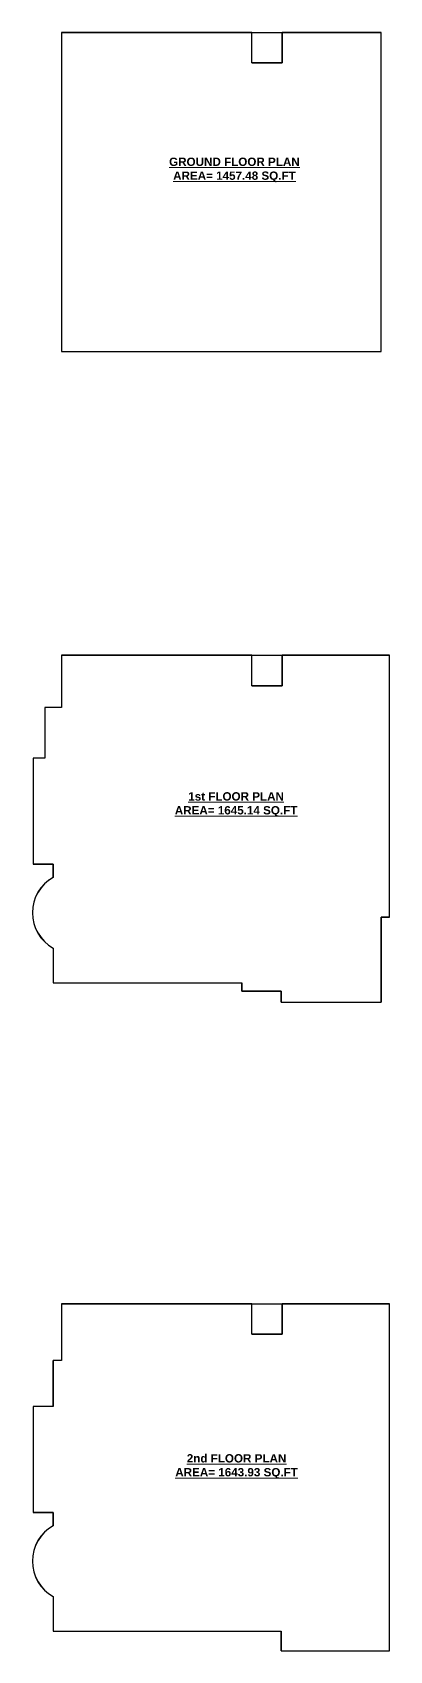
# Model space of a CAD drawing. Header units: inches. Extents: x -343 to 13887, y -13069 to -746.
# Drawn here: x 13368 to 13883, y -9725 to -7392 of the extents above; entities that cross this region are included whole.
import ezdxf

# ---------------------------------------------------------------- set-up
doc = ezdxf.new("R2010")
doc.units = ezdxf.units.IN
doc.header["$LTSCALE"] = 17
doc.header["$MEASUREMENT"] = 0
for name, color, linetype, lineweight in [('25 BOT BAR', 12, 'Continuous', 25), ('DOOR & WIN', 1, 'Continuous', 25), ('OUTLINE', 1, 'Continuous', 25), ('TEXT', 231, 'Continuous', 20)]:
    doc.layers.add(name, color=color, linetype=linetype, lineweight=lineweight)

msp = doc.modelspace()

# ---------------------------------------------------------------- linework, layer by layer
at = {"layer": '25 BOT BAR'}
for p, q in [((13410, -7392.3), (13410, -7852.3)), ((13728, -7436.3), (13728, -7392.3)), ((13410, -8290.1), (13410, -8365.1)), ((13728, -8334.1), (13728, -8290.1)), ((13386, -8365.1), (13386, -8438.1)), ((13410, -8365.1), (13386, -8365.1)), ((13369, -8438.1), (13369, -8591.1)), ((13386, -8438.1), (13369, -8438.1)), ((13398, -8591.1), (13369, -8591.1)), ((13398, -8610.1), (13398, -8591.1)), ((13870.5, -8667.5), (13870.5, -8790.1)), ((13882.5, -8667.5), (13870.5, -8667.5)), ((13398, -8712.1), (13398, -8762.1)), ((13669.5, -8774.1), (13669.5, -8762.1)), ((13726.5, -8774.1), (13669.5, -8774.1)), ((13726.5, -8790.1), (13726.5, -8774.1)), ((13410, -9224.6), (13410, -9306.6)), ((13410, -9224.6), (13882.5, -9224.6)), ((13728, -9268.6), (13728, -9224.6)), ((13398, -9372.6), (13398, -9306.6)), ((13410, -9306.6), (13398, -9306.6)), ((13369, -9372.6), (13369, -9525.6)), ((13398, -9372.6), (13369, -9372.6)), ((13398, -9525.6), (13369, -9525.6)), ((13398, -9544.6), (13398, -9525.6)), ((13398, -9646.6), (13398, -9696.6)), ((13726.5, -9724.6), (13726.5, -9696.6))]:
    msp.add_line(p, q, dxfattribs=at)
msp.add_lwpolyline([(13870.5, -7392.3), (13728, -7392.3), (13728, -7436.3), (13684, -7436.3), (13684, -7392.3), (13410, -7392.3), (13410, -7852.3), (13870.5, -7852.3)], close=True, dxfattribs=at)
for points in [[(13882.5, -8290.1), (13728, -8290.1), (13728, -8334.1), (13684, -8334.1), (13684, -8290.1), (13410, -8290.1), (13410, -8365.1), (13386, -8365.1), (13386, -8438.1), (13369, -8438.1), (13369, -8591.1), (13398, -8591.1), (13398, -8610.1, 0.588235), (13398, -8712.1), (13398, -8762.1), (13669.5, -8762.1), (13669.5, -8774.1), (13726.5, -8774.1), (13726.5, -8790.1), (13870.5, -8790.1), (13870.5, -8667.5), (13882.5, -8667.5)], [(13882.5, -9224.6), (13728, -9224.6), (13728, -9268.6), (13684, -9268.6), (13684, -9224.6), (13410, -9224.6), (13410, -9306.6), (13398, -9306.6), (13398, -9372.6), (13369, -9372.6), (13369, -9525.6), (13398, -9525.6), (13398, -9544.6, 0.588235), (13398, -9646.6), (13398, -9696.6), (13726.5, -9696.6), (13726.5, -9724.6), (13882.5, -9724.6)]]:
    msp.add_lwpolyline(points, format="xyb", close=True, dxfattribs=at)
for centre in [(13426.4, -8661.1), (13426.4, -9595.6)]:
    msp.add_arc(centre, 58.3, 119.0689, 240.9311, dxfattribs=at)
at = {"layer": 'DOOR & WIN'}
for p, q in [((13410, -7392.3), (13870.5, -7392.3)), ((13870.5, -7852.3), (13870.5, -7392.3)), ((13684, -7436.3), (13728, -7436.3)), ((13410, -7852.3), (13870.5, -7852.3)), ((13410, -8290.1), (13882.5, -8290.1)), ((13882.5, -8667.5), (13882.5, -8290.1)), ((13684, -8334.1), (13728, -8334.1)), ((13398, -8762.1), (13669.5, -8762.1)), ((13726.5, -8790.1), (13870.5, -8790.1)), ((13882.5, -9724.6), (13882.5, -9224.6)), ((13684, -9268.6), (13728, -9268.6)), ((13398, -9696.6), (13726.5, -9696.6)), ((13726.5, -9724.6), (13882.5, -9724.6))]:
    msp.add_line(p, q, dxfattribs=at)
at = {"layer": 'OUTLINE'}
for p, q in [((13684, -7436.3), (13684, -7392.3)), ((13684, -8334.1), (13684, -8290.1)), ((13684, -9268.6), (13684, -9224.6))]:
    msp.add_line(p, q, dxfattribs=at)

# ---------------------------------------------------------------- texts
at = {"layer": 'TEXT', "char_height": 12, "width": 396.298, "attachment_point": 2}
for s, insert in [('{\\fArial|b1|i0|c0|p34;\\LGROUND FLOOR PLAN \\PAREA= 1457.48 SQ.FT}', (13659, -7572.8)), ('{\\fArial|b1|i0|c0|p34;\\L1st FLOOR PLAN \\PAREA= 1645.14 SQ.FT}', (13661.4, -8487.4)), ('{\\fArial|b1|i0|c0|p34;\\L2nd FLOOR PLAN \\PAREA= 1643.93 SQ.FT}', (13662.1, -9441.4))]:
    msp.add_mtext(s, dxfattribs=dict(at, insert=insert))

doc.saveas('drawing.dxf')
